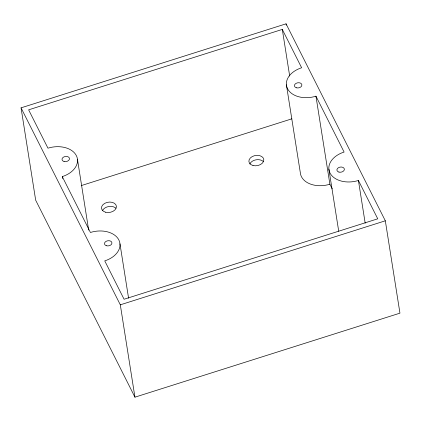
<?xml version="1.0" encoding="UTF-8"?>
<svg xmlns="http://www.w3.org/2000/svg" width="421" height="421" viewBox="0 0 421 421"><rect width="100%" height="100%" fill="white"/><g stroke="black" fill="none" stroke-linecap="round" stroke-linejoin="round"><path stroke-width="0.63" d="M21.05 107.844L286.059 23.823L385.326 220.809L399.95 313.156L134.941 397.177L35.674 200.191L21.05 107.844L120.311 304.825L134.941 397.177M62.271 176.599L90.431 232.476A22.576 15.514 -9 0 1 118.843 239.938A22.576 15.514 -9 0 1 104.745 260.883L124.074 299.242L377.748 218.815L358.418 180.462A22.576 15.514 -9 0 1 330.001 172.994A22.576 15.514 -9 0 1 344.099 152.049L315.945 96.177A22.576 15.514 -9 0 1 287.527 88.71A22.576 15.514 -9 0 1 301.631 67.765L282.302 29.412L28.628 109.834L47.957 148.187A22.576 15.514 -9 0 1 76.369 155.654A22.576 15.514 -9 0 1 62.271 176.599L62.582 178.541M81.406 185.55L291.858 118.833M120.311 304.825L385.326 220.809M315.945 96.177L329.885 184.203L332.232 188.861M358.418 180.462L365.186 223.183M328.875 169.089L338.716 231.229M286.059 23.823L286.264 25.118M282.302 29.412L289.68 76.017M286.401 84.805L300.341 172.831A22.576 15.514 -9 0 0 329.885 184.203M119.974 243.848L128.584 298.215M77.501 159.559L88.673 230.113M249.853 164.016A7.525 5.173 -9 0 1 255.905 159.838A7.525 5.173 -9 0 1 263.251 161.496M102.466 210.742A7.525 5.173 -9 0 1 108.523 206.564A7.525 5.173 -9 0 1 115.87 208.221M105.634 212.231A7.525 5.173 -9 0 0 116.417 206.353A7.525 5.173 -9 0 0 104.818 203.301A7.525 5.173 -9 0 0 105.634 212.231M106.392 245.732A3.763 2.584 -9 0 0 111.954 242.964A3.763 2.584 -9 0 0 106.297 241.233A3.763 2.584 -9 0 0 106.392 245.732M64.081 161.49A3.763 2.584 -9 0 0 69.476 158.554A3.763 2.584 -9 0 0 63.671 157.028A3.763 2.584 -9 0 0 64.081 161.49M296.495 87.81A3.763 2.584 -9 0 0 301.889 84.868A3.763 2.584 -9 0 0 296.089 83.342A3.763 2.584 -9 0 0 296.495 87.81M338.968 172.094A3.763 2.584 -9 0 0 344.362 169.153A3.763 2.584 -9 0 0 338.563 167.632A3.763 2.584 -9 0 0 338.968 172.094M253.021 165.506A7.525 5.173 -9 0 0 263.804 159.622A7.525 5.173 -9 0 0 252.205 156.575A7.525 5.173 -9 0 0 253.021 165.506"/></g></svg>
